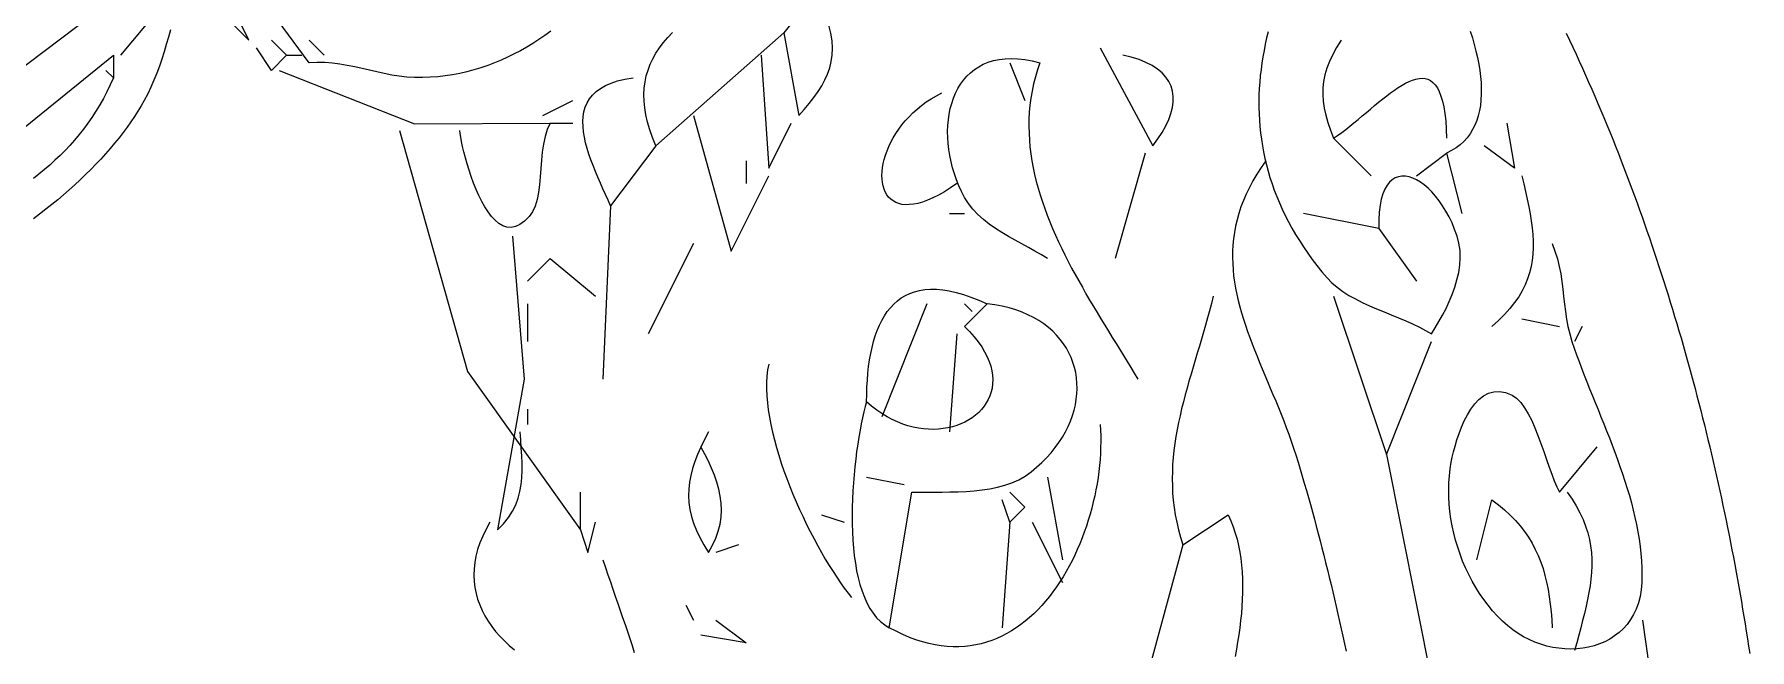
# Model space of a CAD drawing. Header units: millimetres. Extents: x 39 to 722, y 30 to 846.
# Drawn here: x 455 to 682.8, y 440.4 to 522.1 of the extents above; entities that cross this region are included whole.
import ezdxf

# ---------------------------------------------------------------- set-up
doc = ezdxf.new("R2010")
doc.units = ezdxf.units.MM
doc.layers.add('0_0_0', color=3, linetype='Continuous')

msp = doc.modelspace()

# ---------------------------------------------------------------- linework, layer by layer
at = {"layer": '0_0_0'}
for points in [[(570.52, 542.34), (554.52, 522.34), (556.52, 511.34), (557.24, 512.16), (557.9, 512.96), (558.51, 513.74), (559.07, 514.51), (559.56, 515.28), (559.99, 516.06), (560.34, 516.85), (560.62, 517.66), (560.83, 518.5), (560.95, 519.37), (560.98, 520.29), (560.93, 521.25), (560.78, 522.27), (560.52, 523.34)], [(523.6, 522.52), (522.82, 521.97), (522.02, 521.43), (521.21, 520.92), (520.4, 520.42), (519.56, 519.95), (518.72, 519.51), (517.86, 519.09), (517, 518.69), (516.12, 518.33), (515.22, 517.99), (514.31, 517.68), (513.39, 517.4), (512.46, 517.16), (511.51, 516.94), (510.55, 516.76), (509.57, 516.61), (508.58, 516.5), (507.58, 516.43), (506.56, 516.4), (505.52, 516.4), (504.49, 516.45), (503.47, 516.56), (502.47, 516.72), (501.48, 516.91), (500.49, 517.12), (499.51, 517.35), (498.54, 517.58), (497.56, 517.8), (496.58, 518), (495.59, 518.17), (494.59, 518.3), (493.59, 518.38), (492.56, 518.4), (491.52, 518.34), (477.52, 537.34)], [(467.52, 528.34), (422.52, 494.34), (424.52, 494.34)], [(475.52, 529.34), (483.52, 521.34), (482.52, 523.34)], [(466.52, 519.34), (471.52, 525.34)], [(473.09, 522.7), (472.82, 521.73), (472.55, 520.76), (472.26, 519.79), (471.96, 518.84), (471.63, 517.89), (471.28, 516.95), (470.91, 516.03), (470.51, 515.12), (470.08, 514.23), (469.62, 513.34), (469.21, 512.63), (468.78, 511.92), (468.33, 511.21), (467.85, 510.5), (467.34, 509.79), (466.82, 509.08), (466.27, 508.37), (465.69, 507.67), (465.1, 506.96), (464.48, 506.26), (463.85, 505.57), (463.2, 504.87), (462.52, 504.18), (461.83, 503.5), (461.12, 502.82), (460.4, 502.15), (459.66, 501.48), (458.9, 500.82), (458.13, 500.17), (457.34, 499.53), (456.55, 498.89), (455.73, 498.26), (454.91, 497.64)], [(554.52, 522.34), (537.52, 507.34), (537.09, 508.42), (536.73, 509.46), (536.44, 510.46), (536.22, 511.42), (536.06, 512.36), (535.98, 513.26), (535.95, 514.13), (536, 514.98), (536.11, 515.81), (536.27, 516.6), (536.51, 517.38), (536.8, 518.14), (537.15, 518.88), (537.55, 519.6), (538.02, 520.31), (538.53, 521.01), (539.11, 521.69), (539.73, 522.37)], [(618.84, 522.47), (618.63, 521.64), (618.45, 520.81), (618.28, 519.97), (618.13, 519.14), (618, 518.3), (617.88, 517.46), (617.79, 516.62), (617.71, 515.78), (617.65, 514.94), (617.61, 514.1), (617.6, 513.25), (617.6, 512.41), (617.62, 511.57), (617.66, 510.72), (617.73, 509.88), (617.82, 509.03), (617.93, 508.19), (618.06, 507.34), (618.21, 506.5), (618.39, 505.65), (618.59, 504.81), (618.82, 503.96), (619.07, 503.12), (619.34, 502.28), (619.64, 501.43), (619.97, 500.59), (620.32, 499.75), (620.69, 498.91), (621.1, 498.08), (621.53, 497.24), (621.98, 496.4), (622.47, 495.57), (622.98, 494.74), (623.52, 493.91), (624.09, 493.08), (624.69, 492.25), (625.31, 491.43), (625.97, 490.61), (626.66, 489.79), (627.28, 489.14), (627.97, 488.54), (628.73, 487.99), (629.56, 487.47), (630.43, 486.99), (631.33, 486.53), (632.27, 486.1), (633.23, 485.68), (634.21, 485.28), (635.18, 484.88), (636.14, 484.48), (637.09, 484.08), (638.01, 483.67), (638.9, 483.25), (639.74, 482.81), (640.52, 482.34), (641.01, 483.14), (641.5, 483.98), (641.98, 484.85), (642.44, 485.74), (642.87, 486.66), (643.27, 487.6), (643.61, 488.55), (643.9, 489.52), (644.13, 490.49), (644.27, 491.47), (644.34, 492.45), (644.3, 493.42), (644.16, 494.39), (643.91, 495.34), (643.59, 496.23), (643.24, 497.08), (642.85, 497.89), (642.43, 498.65), (641.99, 499.37), (641.53, 500.03), (641.06, 500.64), (640.56, 501.19), (640.06, 501.69), (639.56, 502.13), (639.05, 502.5), (638.54, 502.8), (638.03, 503.03), (637.54, 503.2), (637.05, 503.28), (636.58, 503.29), (636.14, 503.22), (635.71, 503.07), (635.31, 502.82), (634.94, 502.5), (634.61, 502.08), (634.31, 501.56), (634.05, 500.95), (633.84, 500.24), (633.68, 499.42), (633.57, 498.51), (633.52, 497.48), (633.52, 496.34), (623.52, 498.34)], [(645.66, 522.56), (645.94, 521.67), (646.19, 520.78), (646.41, 519.9), (646.61, 519.03), (646.78, 518.18), (646.91, 517.34), (647.02, 516.52), (647.09, 515.71), (647.12, 514.92), (647.12, 514.16), (647.08, 513.41), (647, 512.69), (646.89, 511.99), (646.73, 511.32), (646.52, 510.67), (646.27, 510.06), (645.98, 509.47), (645.64, 508.92), (645.25, 508.4), (644.81, 507.91), (644.32, 507.46), (643.77, 507.05), (643.18, 506.68), (642.52, 506.34), (644.52, 498.34)], [(658.4, 522.26), (658.84, 521.34), (659.27, 520.41), (659.7, 519.49), (660.12, 518.56), (660.55, 517.63), (660.96, 516.7), (661.38, 515.77), (661.79, 514.83), (662.2, 513.89), (662.61, 512.95), (663.01, 512.01), (663.41, 511.07), (663.8, 510.12), (664.19, 509.17), (664.58, 508.22), (664.96, 507.26), (665.34, 506.31), (665.71, 505.34), (666.07, 504.42), (666.42, 503.49), (666.77, 502.56), (667.12, 501.63), (667.46, 500.7), (667.8, 499.77), (668.13, 498.83), (668.47, 497.9), (668.8, 496.96), (669.12, 496.02), (669.45, 495.09), (669.77, 494.14), (670.08, 493.2), (670.4, 492.26), (670.71, 491.31), (671.02, 490.37), (671.32, 489.42), (671.62, 488.47), (671.92, 487.52), (672.21, 486.57), (672.51, 485.62), (672.79, 484.67), (673.08, 483.72), (673.36, 482.76), (673.64, 481.81), (673.92, 480.85), (674.19, 479.89), (674.46, 478.93), (674.73, 477.97), (674.99, 477.01), (675.25, 476.05), (675.51, 475.09), (675.76, 474.12), (676.01, 473.16), (676.26, 472.19), (676.51, 471.22), (676.75, 470.26), (676.99, 469.29), (677.22, 468.32), (677.46, 467.35), (677.69, 466.38), (677.91, 465.41), (678.14, 464.43), (678.36, 463.46), (678.58, 462.49), (678.79, 461.51), (679, 460.53), (679.21, 459.56), (679.42, 458.58), (679.62, 457.6), (679.82, 456.63), (680.02, 455.65), (680.21, 454.67), (680.4, 453.69), (680.59, 452.71), (680.77, 451.72), (680.95, 450.74), (681.13, 449.76), (681.31, 448.78), (681.48, 447.79), (681.65, 446.81), (681.82, 445.83), (681.98, 444.84), (682.14, 443.85), (682.3, 442.87), (682.46, 441.88), (682.61, 440.9), (682.76, 439.91)], [(423.52, 485.34), (465.52, 519.34), (465.52, 516.34), (464.52, 517.34)], [(486.52, 521.34), (488.52, 519.34), (486.52, 517.34), (484.52, 520.34)], [(488.52, 519.34), (490.52, 519.34)], [(491.52, 521.34), (493.52, 519.34)], [(551.52, 519.34), (552.52, 504.34), (555.52, 510.34)], [(596.52, 520.34), (603.52, 507.34), (604.19, 508.24), (604.77, 509.11), (605.25, 509.96), (605.64, 510.8), (605.93, 511.61), (606.13, 512.39), (606.23, 513.15), (606.23, 513.88), (606.14, 514.57), (605.94, 515.23), (605.64, 515.86), (605.24, 516.45), (604.74, 517), (604.14, 517.51), (603.43, 517.97), (602.61, 518.39), (601.69, 518.76), (600.66, 519.08), (599.52, 519.34)], [(628.52, 521.34), (627.92, 520.38), (627.4, 519.44), (626.97, 518.53), (626.63, 517.64), (626.37, 516.76), (626.19, 515.88), (626.09, 515.01), (626.07, 514.13), (626.13, 513.24), (626.26, 512.32), (626.47, 511.38), (626.75, 510.41), (627.1, 509.4), (627.52, 508.34), (628.05, 508.7), (628.59, 509.09), (629.13, 509.5), (629.68, 509.92), (630.22, 510.36), (630.77, 510.82), (631.32, 511.28), (631.87, 511.74), (632.42, 512.2), (632.96, 512.66), (633.5, 513.1), (634.04, 513.54), (634.57, 513.95), (635.09, 514.35), (635.6, 514.72), (636.11, 515.06), (636.6, 515.37), (637.08, 515.64), (637.55, 515.87), (638.01, 516.05), (638.45, 516.19), (638.87, 516.27), (639.28, 516.29), (639.66, 516.25), (640.03, 516.15), (640.38, 515.98), (640.71, 515.73), (641.01, 515.41), (641.29, 515), (641.54, 514.51), (641.77, 513.93), (641.97, 513.26), (642.14, 512.49), (642.28, 511.61), (642.4, 510.63), (642.48, 509.55), (642.52, 508.34)], [(487.52, 517.34), (505.52, 510.26), (523.52, 510.34), (523.13, 509.49), (522.83, 508.56), (522.61, 507.55), (522.45, 506.49), (522.34, 505.41), (522.25, 504.31), (522.17, 503.22), (522.08, 502.16), (521.95, 501.14), (521.77, 500.19), (521.52, 499.33), (521.18, 498.56), (520.74, 497.92), (520.11, 497.3), (519.5, 496.86), (518.9, 496.6), (518.33, 496.49), (517.77, 496.54), (517.23, 496.72), (516.71, 497.02), (516.21, 497.43), (515.73, 497.95), (515.27, 498.54), (514.84, 499.21), (514.43, 499.95), (514.04, 500.73), (513.68, 501.54), (513.34, 502.38), (513.03, 503.23), (512.75, 504.08), (512.49, 504.92), (512.26, 505.73), (512.06, 506.5), (511.89, 507.22), (511.75, 507.88), (511.64, 508.46), (511.57, 508.95), (511.52, 509.34)], [(589.52, 492.34), (588.72, 492.85), (587.87, 493.35), (587.01, 493.83), (586.12, 494.31), (585.23, 494.8), (584.34, 495.3), (583.47, 495.82), (582.62, 496.36), (581.8, 496.93), (581.02, 497.54), (580.29, 498.19), (579.63, 498.9), (579.04, 499.65), (578.53, 500.48), (578.13, 501.24), (577.78, 502.01), (577.46, 502.8), (577.18, 503.6), (576.93, 504.4), (576.73, 505.21), (576.56, 506.03), (576.43, 506.84), (576.34, 507.64), (576.29, 508.44), (576.28, 509.24), (576.31, 510.02), (576.37, 510.78), (576.48, 511.53), (576.63, 512.26), (576.82, 512.96), (577.05, 513.64), (577.32, 514.29), (577.63, 514.91), (577.98, 515.49), (578.38, 516.04), (578.82, 516.55), (579.3, 517.02), (579.83, 517.44), (580.4, 517.82), (581.01, 518.14), (581.66, 518.41), (582.36, 518.63), (583.11, 518.79), (583.9, 518.88), (584.73, 518.91), (585.61, 518.88), (586.54, 518.77), (587.51, 518.6), (588.52, 518.34), (588.2, 517.4), (587.92, 516.46), (587.69, 515.53), (587.49, 514.59), (587.33, 513.66), (587.21, 512.72), (587.12, 511.79), (587.07, 510.86), (587.06, 509.94), (587.08, 509.01), (587.13, 508.09), (587.21, 507.17), (587.32, 506.25), (587.46, 505.34), (587.63, 504.42), (587.83, 503.51), (588.05, 502.6), (588.29, 501.7), (588.56, 500.8), (588.85, 499.9), (589.17, 499), (589.5, 498.11), (589.85, 497.22), (590.22, 496.34), (590.6, 495.46), (591.01, 494.58), (591.42, 493.7), (591.85, 492.83), (592.29, 491.96), (592.74, 491.1), (593.21, 490.24), (593.68, 489.39), (594.16, 488.54), (594.64, 487.69), (595.13, 486.85), (595.63, 486.01), (596.13, 485.18), (596.63, 484.35), (597.13, 483.53), (597.64, 482.71), (598.14, 481.89), (598.64, 481.08), (599.13, 480.28), (599.62, 479.48), (600.11, 478.69), (600.59, 477.9), (601.06, 477.12), (601.52, 476.34)], [(584.52, 518.34), (586.52, 513.34)], [(465.52, 516.34), (465.11, 515.41), (464.67, 514.49), (464.21, 513.61), (463.72, 512.75), (463.21, 511.91), (462.68, 511.1), (462.13, 510.32), (461.56, 509.55), (460.98, 508.81), (460.37, 508.09), (459.74, 507.38), (459.1, 506.7), (458.44, 506.04), (457.76, 505.4), (457.07, 504.77), (456.36, 504.16), (455.64, 503.57), (454.91, 502.99)], [(537.52, 507.34), (531.52, 499.34), (531.19, 500.09), (530.85, 500.84), (530.51, 501.6), (530.17, 502.37), (529.83, 503.14), (529.51, 503.92), (529.2, 504.69), (528.91, 505.46), (528.65, 506.23), (528.42, 506.98), (528.22, 507.73), (528.06, 508.46), (527.94, 509.18), (527.87, 509.88), (527.86, 510.55), (527.9, 511.21), (528, 511.84), (528.17, 512.44), (528.41, 513.01), (528.73, 513.55), (529.12, 514.05), (529.6, 514.51), (530.17, 514.93), (530.84, 515.31), (531.6, 515.64), (532.46, 515.93), (533.44, 516.16), (534.52, 516.34)], [(522.52, 511.34), (526.52, 513.34)], [(577.52, 502.34), (576.66, 501.75), (575.84, 501.23), (575.05, 500.78), (574.31, 500.41), (573.61, 500.1), (572.94, 499.86), (572.32, 499.68), (571.73, 499.56), (571.18, 499.51), (570.68, 499.5), (570.21, 499.55), (569.78, 499.66), (569.39, 499.81), (569.03, 500), (568.72, 500.24), (568.44, 500.52), (568.2, 500.83), (568, 501.19), (567.84, 501.57), (567.71, 501.99), (567.62, 502.43), (567.57, 502.9), (567.55, 503.39), (567.58, 503.9), (567.63, 504.42), (567.73, 504.97), (567.86, 505.52), (568.03, 506.09), (568.23, 506.66), (568.47, 507.23), (568.75, 507.81), (569.06, 508.39), (569.41, 508.96), (569.79, 509.53), (570.21, 510.09), (570.66, 510.64), (571.15, 511.18), (571.67, 511.7), (572.23, 512.2), (572.82, 512.68), (573.44, 513.14), (574.1, 513.57), (574.8, 513.97), (575.52, 514.34)], [(523.52, 510.34), (526.52, 510.34)], [(542.52, 511.34), (547.52, 493.34), (552.52, 503.34)], [(650.52, 510.34), (651.52, 504.34), (647.52, 507.34)], [(503.52, 509.34), (512.53, 477.34), (527.52, 456.34), (527.52, 461.34)], [(627.52, 508.34), (632.52, 503.34)], [(602.52, 506.34), (598.52, 492.34)], [(638.52, 503.34), (642.52, 506.34)], [(549.52, 505.34), (549.52, 502.34)], [(618.52, 505.34), (617.9, 504.44), (617.32, 503.55), (616.8, 502.67), (616.34, 501.79), (615.91, 500.92), (615.54, 500.06), (615.22, 499.2), (614.94, 498.35), (614.7, 497.5), (614.5, 496.66), (614.35, 495.82), (614.23, 494.98), (614.15, 494.15), (614.1, 493.32), (614.09, 492.5), (614.12, 491.68), (614.17, 490.86), (614.25, 490.04), (614.37, 489.22), (614.5, 488.41), (614.67, 487.59), (614.86, 486.78), (615.06, 485.96), (615.29, 485.15), (615.54, 484.33), (615.81, 483.51), (616.09, 482.69), (616.39, 481.87), (616.7, 481.05), (617.02, 480.22), (617.36, 479.39), (617.7, 478.55), (618.04, 477.72), (618.4, 476.87), (618.75, 476.03), (619.11, 475.17), (619.47, 474.31), (619.83, 473.45), (620.19, 472.58), (620.55, 471.7), (620.9, 470.82), (621.24, 469.93), (621.57, 469.03), (621.9, 468.12), (622.21, 467.2), (622.52, 466.28), (622.8, 465.34), (623.08, 464.41), (623.36, 463.47), (623.63, 462.53), (623.9, 461.58), (624.17, 460.64), (624.43, 459.69), (624.7, 458.74), (624.96, 457.78), (625.21, 456.82), (625.47, 455.86), (625.72, 454.9), (625.97, 453.94), (626.22, 452.97), (626.46, 452), (626.71, 451.03), (626.95, 450.06), (627.18, 449.08), (627.41, 448.11), (627.65, 447.13), (627.87, 446.15), (628.1, 445.16), (628.32, 444.18), (628.54, 443.19), (628.75, 442.21), (628.96, 441.22), (629.17, 440.23)], [(652.52, 503.34), (652.77, 502.28), (653, 501.24), (653.22, 500.23), (653.42, 499.24), (653.6, 498.28), (653.75, 497.35), (653.87, 496.43), (653.96, 495.53), (654.01, 494.65), (654.01, 493.79), (653.97, 492.94), (653.89, 492.11), (653.74, 491.28), (653.54, 490.47), (653.28, 489.67), (652.96, 488.87), (652.56, 488.08), (652.09, 487.29), (651.55, 486.5), (650.92, 485.71), (650.21, 484.93), (649.41, 484.14), (648.52, 483.34)], [(531.52, 499.34), (530.52, 476.34)], [(576.52, 498.34), (578.52, 498.34)], [(518.52, 495.34), (520.07, 476.34), (516.52, 456.34), (517.31, 457.16), (517.97, 457.99), (518.5, 458.83), (518.93, 459.68), (519.26, 460.55), (519.5, 461.44), (519.66, 462.34), (519.75, 463.26), (519.79, 464.21), (519.79, 465.18), (519.75, 466.18), (519.68, 467.2), (519.6, 468.26), (519.52, 469.34)], [(542.52, 494.34), (536.52, 482.34)], [(633.52, 496.34), (638.52, 489.34)], [(656.52, 494.34), (656.91, 493.33), (657.23, 492.33), (657.47, 491.32), (657.67, 490.32), (657.82, 489.32), (657.95, 488.31), (658.06, 487.32), (658.17, 486.32), (658.3, 485.32), (658.44, 484.33), (658.63, 483.33), (658.86, 482.34), (659.16, 481.34), (659.46, 480.47), (659.77, 479.58), (660.1, 478.69), (660.44, 477.8), (660.79, 476.89), (661.15, 475.98), (661.51, 475.07), (661.88, 474.15), (662.26, 473.23), (662.63, 472.3), (663.01, 471.36), (663.39, 470.43), (663.76, 469.49), (664.13, 468.54), (664.5, 467.59), (664.85, 466.64), (665.2, 465.69), (665.54, 464.73), (665.87, 463.77), (666.19, 462.81), (666.49, 461.85), (666.78, 460.89), (667.05, 459.93), (667.3, 458.96), (667.53, 458), (667.74, 457.03), (667.92, 456.07), (668.08, 455.1), (668.21, 454.14), (668.32, 453.18), (668.39, 452.22), (668.44, 451.26), (668.45, 450.3), (668.43, 449.34), (668.35, 448.38), (668.2, 447.48), (667.98, 446.63), (667.69, 445.83), (667.34, 445.1), (666.94, 444.42), (666.48, 443.79), (665.98, 443.22), (665.43, 442.71), (664.83, 442.25), (664.2, 441.84), (663.53, 441.49), (662.83, 441.2), (662.11, 440.96), (661.36, 440.77), (660.6, 440.63), (659.81, 440.55), (659.02, 440.52), (658.22, 440.54), (657.42, 440.62), (656.61, 440.74), (655.81, 440.92), (655.02, 441.15), (654.24, 441.43), (653.47, 441.77), (652.72, 442.15), (652, 442.58), (651.3, 443.07), (650.63, 443.6), (649.94, 444.23), (649.27, 444.9), (648.63, 445.6), (648.02, 446.33), (647.45, 447.09), (646.9, 447.89), (646.38, 448.7), (645.9, 449.54), (645.45, 450.41), (645.03, 451.29), (644.65, 452.19), (644.3, 453.1), (643.99, 454.03), (643.71, 454.96), (643.47, 455.91), (643.26, 456.86), (643.09, 457.82), (642.96, 458.78), (642.87, 459.73), (642.81, 460.69), (642.8, 461.64), (642.82, 462.58), (642.89, 463.51), (642.99, 464.44), (643.14, 465.34), (643.27, 465.97), (643.44, 466.68), (643.64, 467.46), (643.89, 468.28), (644.17, 469.12), (644.5, 469.97), (644.87, 470.81), (645.29, 471.62), (645.75, 472.37), (646.26, 473.05), (646.82, 473.64), (647.42, 474.12), (648.07, 474.48), (648.78, 474.68), (649.54, 474.72), (650.35, 474.57), (651.21, 474.21), (651.81, 473.8), (652.36, 473.24), (652.88, 472.55), (653.36, 471.74), (653.82, 470.84), (654.25, 469.88), (654.65, 468.86), (655.04, 467.81), (655.41, 466.75), (655.77, 465.7), (656.12, 464.68), (656.47, 463.72), (656.82, 462.83), (657.17, 462.03), (657.52, 461.34), (662.52, 467.34)], [(520.52, 489.34), (523.52, 492.34), (529.52, 487.34)], [(565.52, 473.34), (565.53, 474.32), (565.57, 475.28), (565.62, 476.22), (565.69, 477.13), (565.79, 478.03), (565.92, 478.9), (566.06, 479.74), (566.24, 480.56), (566.44, 481.34), (566.67, 482.09), (566.93, 482.81), (567.21, 483.49), (567.53, 484.14), (567.88, 484.75), (568.26, 485.31), (568.67, 485.83), (569.12, 486.31), (569.6, 486.74), (570.12, 487.12), (570.67, 487.45), (571.26, 487.73), (571.89, 487.95), (572.55, 488.12), (573.26, 488.23), (574, 488.29), (574.79, 488.28), (575.62, 488.2), (576.49, 488.07), (577.41, 487.86), (578.37, 487.59), (579.37, 487.25), (580.43, 486.83), (581.52, 486.34), (578.52, 483.34), (579.2, 482.66), (579.8, 481.98), (580.34, 481.3), (580.8, 480.64), (581.19, 479.98), (581.52, 479.33), (581.79, 478.69), (582, 478.07), (582.14, 477.46), (582.23, 476.86), (582.26, 476.28), (582.24, 475.71), (582.17, 475.17), (582.05, 474.64), (581.88, 474.13), (581.67, 473.64), (581.41, 473.18), (581.11, 472.74), (580.78, 472.32), (580.4, 471.93), (579.99, 471.57), (579.55, 471.23), (579.08, 470.93), (578.58, 470.65), (578.05, 470.41), (577.49, 470.2), (576.91, 470.02), (576.32, 469.88), (575.7, 469.78), (575.06, 469.71), (574.41, 469.68), (573.75, 469.69), (573.08, 469.74), (572.4, 469.84), (571.71, 469.98), (571.01, 470.16), (570.31, 470.38), (569.62, 470.66), (568.92, 470.98), (568.23, 471.35), (567.54, 471.77), (566.86, 472.24), (566.18, 472.77), (565.52, 473.34), (565.34, 472.7), (565.16, 471.99), (564.99, 471.23), (564.81, 470.42), (564.65, 469.56), (564.49, 468.66), (564.34, 467.72), (564.2, 466.75), (564.07, 465.74), (563.95, 464.71), (563.85, 463.66), (563.76, 462.59), (563.69, 461.51), (563.63, 460.42), (563.6, 459.33), (563.59, 458.23), (563.6, 457.14), (563.63, 456.06), (563.69, 454.99), (563.77, 453.94), (563.89, 452.9), (564.03, 451.9), (564.2, 450.92), (564.41, 449.98), (564.64, 449.07), (564.92, 448.21), (565.23, 447.39), (565.57, 446.63), (565.96, 445.92), (566.39, 445.27), (566.85, 444.68), (567.37, 444.16), (567.92, 443.72), (568.52, 443.34), (571.52, 461.34), (572.48, 461.36), (573.47, 461.36), (574.49, 461.36), (575.53, 461.36), (576.59, 461.37), (577.66, 461.4), (578.72, 461.45), (579.79, 461.53), (580.84, 461.64), (581.88, 461.8), (582.89, 462.01), (583.87, 462.28), (584.81, 462.6), (585.71, 463), (586.56, 463.48), (587.35, 464.03), (588.09, 464.64), (588.78, 465.27), (589.42, 465.92), (590.02, 466.58), (590.56, 467.26), (591.06, 467.94), (591.51, 468.64), (591.92, 469.35), (592.28, 470.06), (592.59, 470.78), (592.85, 471.5), (593.07, 472.23), (593.24, 472.95), (593.36, 473.68), (593.43, 474.4), (593.46, 475.11), (593.45, 475.82), (593.39, 476.52), (593.28, 477.21), (593.12, 477.89), (592.92, 478.56), (592.67, 479.21), (592.38, 479.84), (592.04, 480.46), (591.66, 481.05), (591.23, 481.63), (590.75, 482.18), (590.23, 482.7), (589.66, 483.2), (589.05, 483.67), (588.39, 484.11), (587.69, 484.52), (586.94, 484.9), (586.15, 485.23), (585.32, 485.54), (584.44, 485.8), (583.51, 486.02), (582.54, 486.21), (581.52, 486.34)], [(520.52, 486.34), (520.52, 481.34)], [(573.52, 486.34), (567.52, 471.34)], [(578.52, 486.34), (579.52, 485.34)], [(611.52, 487.34), (611.29, 486.38), (611.04, 485.42), (610.79, 484.47), (610.52, 483.52), (610.25, 482.58), (609.98, 481.64), (609.7, 480.71), (609.42, 479.78), (609.14, 478.85), (608.86, 477.93), (608.59, 477.01), (608.32, 476.09), (608.06, 475.17), (607.81, 474.25), (607.57, 473.33), (607.34, 472.41), (607.13, 471.49), (606.93, 470.57), (606.75, 469.65), (606.58, 468.73), (606.44, 467.8), (606.32, 466.87), (606.22, 465.94), (606.15, 465), (606.11, 464.07), (606.09, 463.12), (606.11, 462.17), (606.15, 461.22), (606.23, 460.26), (606.35, 459.29), (606.5, 458.32), (606.7, 457.34), (606.93, 456.35), (607.2, 455.35), (607.52, 454.34), (613.52, 458.34), (613.88, 457.55), (614.19, 456.74), (614.47, 455.92), (614.71, 455.09), (614.91, 454.25), (615.08, 453.39), (615.21, 452.52), (615.31, 451.64), (615.38, 450.75), (615.43, 449.85), (615.44, 448.95), (615.43, 448.03), (615.4, 447.11), (615.34, 446.18), (615.27, 445.24), (615.17, 444.3), (615.05, 443.35), (614.92, 442.4), (614.77, 441.44), (614.61, 440.48), (614.43, 439.51)], [(627.52, 487.34), (634.52, 466.34), (640.52, 481.34)], [(652.52, 484.34), (657.52, 483.34)], [(660.52, 483.34), (659.52, 481.34)], [(577.52, 482.34), (576.52, 469.34)], [(552.52, 478.34), (552.38, 477.57), (552.29, 476.75), (552.24, 475.91), (552.24, 475.04), (552.27, 474.13), (552.35, 473.21), (552.47, 472.26), (552.62, 471.29), (552.8, 470.31), (553.02, 469.31), (553.27, 468.3), (553.55, 467.27), (553.86, 466.24), (554.19, 465.21), (554.54, 464.17), (554.92, 463.14), (555.32, 462.11), (555.74, 461.08), (556.17, 460.06), (556.62, 459.05), (557.08, 458.05), (557.56, 457.06), (558.04, 456.1), (558.54, 455.15), (559.03, 454.23), (559.54, 453.33), (560.04, 452.46), (560.55, 451.62), (561.06, 450.81), (561.56, 450.04), (562.06, 449.3), (562.56, 448.61), (563.05, 447.95), (563.52, 447.34)], [(520.52, 472.34), (520.52, 470.34)], [(544.52, 469.34), (543.98, 468.33), (543.5, 467.33), (543.08, 466.36), (542.71, 465.41), (542.42, 464.48), (542.18, 463.56), (542.02, 462.65), (541.92, 461.75), (541.89, 460.85), (541.94, 459.95), (542.07, 459.04), (542.27, 458.13), (542.55, 457.21), (542.92, 456.27), (543.37, 455.32), (543.9, 454.34), (544.52, 453.34), (545.07, 454.3), (545.5, 455.24), (545.83, 456.18), (546.06, 457.11), (546.19, 458.04), (546.24, 458.97), (546.2, 459.89), (546.08, 460.81), (545.89, 461.74), (545.63, 462.66), (545.31, 463.59), (544.93, 464.52), (544.51, 465.46), (544.03, 466.4), (543.52, 467.34)], [(596.52, 470.34), (596.57, 469.59), (596.6, 468.83), (596.6, 468.06), (596.59, 467.28), (596.56, 466.49), (596.51, 465.7), (596.44, 464.9), (596.35, 464.09), (596.24, 463.28), (596.11, 462.47), (595.96, 461.66), (595.8, 460.85), (595.61, 460.04), (595.41, 459.23), (595.19, 458.43), (594.95, 457.62), (594.7, 456.83), (594.42, 456.04), (594.13, 455.26), (593.82, 454.49), (593.49, 453.73), (593.15, 452.97), (592.79, 452.23), (592.41, 451.51), (592.01, 450.8), (591.6, 450.1), (591.17, 449.42), (590.72, 448.76), (590.26, 448.11), (589.78, 447.49), (589.29, 446.88), (588.78, 446.3), (588.25, 445.74), (587.71, 445.21), (587.15, 444.7), (586.58, 444.21), (585.99, 443.76), (585.39, 443.33), (584.77, 442.93), (584.14, 442.57), (583.49, 442.23), (582.82, 441.93), (582.15, 441.66), (581.45, 441.42), (580.75, 441.23), (580.03, 441.07), (579.29, 440.94), (578.54, 440.86), (577.78, 440.82), (577.01, 440.82), (576.22, 440.86), (575.41, 440.95), (574.6, 441.08), (573.77, 441.26), (572.93, 441.48), (572.07, 441.75), (571.2, 442.07), (570.32, 442.45), (569.43, 442.87), (568.52, 443.34)], [(634.52, 466.34), (642.52, 426.34)], [(565.52, 463.34), (570.52, 462.34)], [(589.52, 463.34), (591.52, 452.34)], [(584.52, 461.34), (586.52, 459.34), (584.52, 457.34), (583.52, 460.34)], [(646.52, 452.34), (648.52, 460.34), (649.4, 459.68), (650.21, 459), (650.96, 458.31), (651.65, 457.59), (652.28, 456.86), (652.86, 456.11), (653.39, 455.35), (653.87, 454.56), (654.29, 453.75), (654.68, 452.92), (655.02, 452.07), (655.32, 451.2), (655.58, 450.3), (655.8, 449.38), (655.99, 448.44), (656.15, 447.47), (656.28, 446.48), (656.39, 445.46), (656.47, 444.42), (656.52, 443.34)], [(658.52, 461.34), (659.17, 460.42), (659.73, 459.51), (660.22, 458.61), (660.63, 457.72), (660.98, 456.83), (661.26, 455.95), (661.47, 455.08), (661.63, 454.2), (661.74, 453.33), (661.79, 452.45), (661.79, 451.58), (661.76, 450.7), (661.68, 449.81), (661.57, 448.92), (661.42, 448.02), (661.24, 447.11), (661.04, 446.19), (660.82, 445.25), (660.58, 444.3), (660.33, 443.34), (660.07, 442.36), (659.8, 441.36), (659.52, 440.34)], [(559.52, 458.34), (562.52, 457.34)], [(515.52, 457.34), (515, 456.42), (514.55, 455.52), (514.18, 454.62), (513.88, 453.73), (513.65, 452.86), (513.49, 452), (513.4, 451.15), (513.38, 450.32), (513.41, 449.5), (513.51, 448.7), (513.67, 447.91), (513.88, 447.14), (514.15, 446.38), (514.48, 445.64), (514.85, 444.92), (515.28, 444.21), (515.75, 443.53), (516.27, 442.86), (516.83, 442.21), (517.44, 441.59), (518.08, 440.98), (518.76, 440.39)], [(527.52, 456.34), (528.52, 453.34), (529.52, 457.34)], [(584.52, 457.34), (583.52, 443.34)], [(587.52, 457.34), (591.52, 449.34)], [(548.52, 454.34), (545.52, 453.34)], [(607.52, 454.34), (601.52, 432.34)], [(530.52, 452.34), (530.85, 451.36), (531.17, 450.39), (531.5, 449.43), (531.82, 448.47), (532.15, 447.52), (532.48, 446.58), (532.8, 445.64), (533.13, 444.7), (533.45, 443.77), (533.76, 442.84), (534.08, 441.92), (534.38, 441), (534.68, 440.08)], [(541.52, 446.34), (542.52, 444.34)], [(545.52, 444.34), (549.52, 441.34), (543.52, 442.34)], [(668.52, 444.34), (671.62, 422.34), (672.52, 382.34), (670.52, 359.34), (646.52, 378.34)]]:
    msp.add_lwpolyline(points, dxfattribs=at)

doc.saveas('drawing.dxf')
